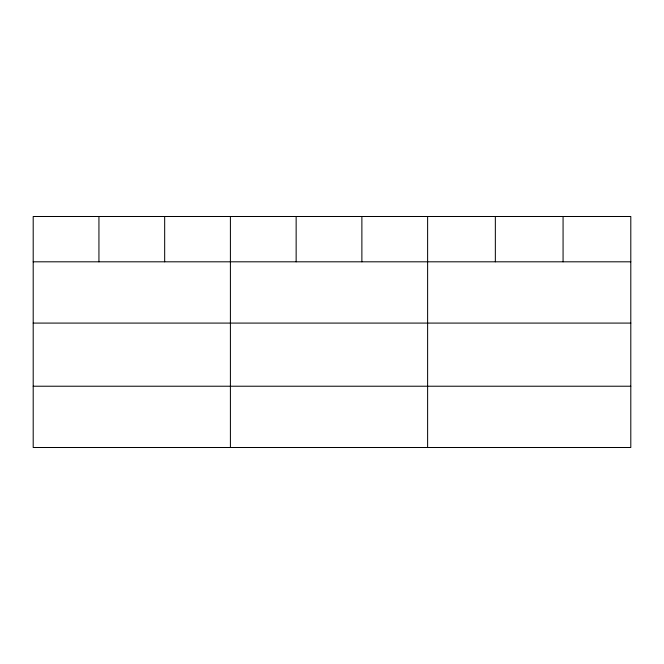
<?xml version="1.0" encoding="UTF-8"?>
<svg xmlns="http://www.w3.org/2000/svg" width="664" height="664" viewBox="0 0 664 664"><rect width="100%" height="100%" fill="white"/><g stroke="black" fill="none" stroke-linecap="round" stroke-linejoin="round"><path stroke-width="1" d="M630.8 323.086L630.8 216.497L33.2 216.497L33.2 447.503L630.8 447.503L630.8 323.086L33.2 323.086M33.2 261.807L630.8 261.807M33.2 386.224L630.8 386.224M563.072 216.497L563.072 261.807M495.344 216.497L495.344 261.807M427.616 216.497L427.616 447.503M361.88 216.497L361.88 261.807M296.144 216.497L296.144 261.807M230.408 216.497L230.408 447.503M164.672 216.497L164.672 261.807M98.936 216.497L98.936 261.807"/></g></svg>
